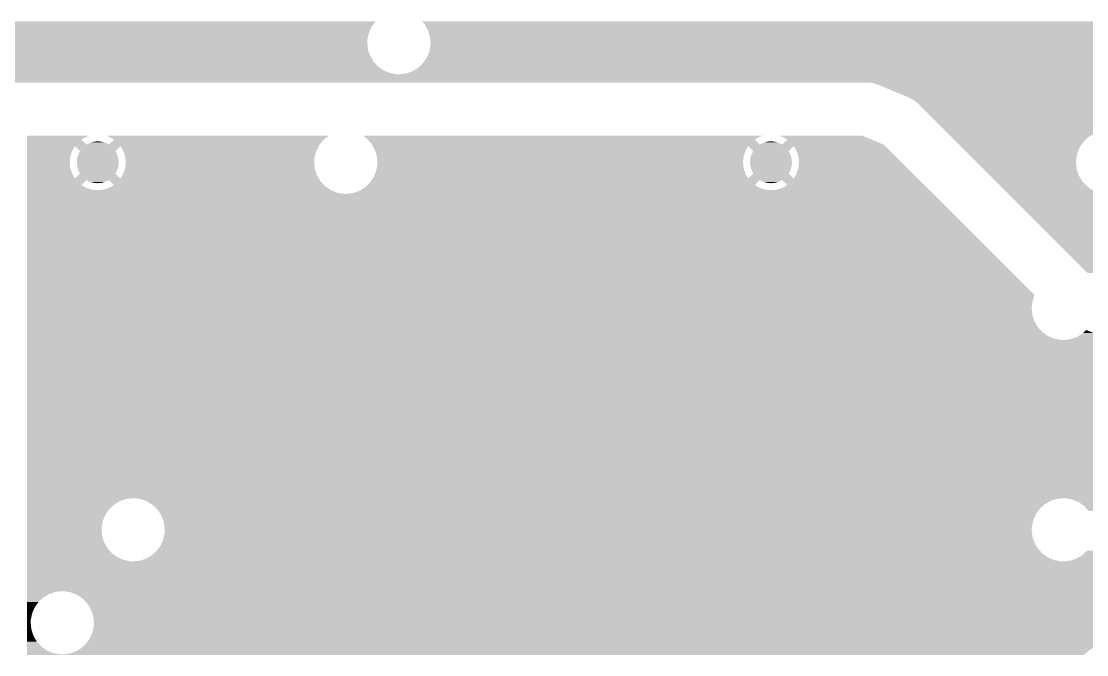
# Model space of a CAD drawing. Extents: x 295 to 953, y 10 to 290.
# Drawn here: x 571.97 to 607.1, y 238.19 to 259.08 of the extents above; entities that cross this region are included whole.
import ezdxf

# ---------------------------------------------------------------- set-up
doc = ezdxf.new("R2010")
doc.units = 0
doc.header["$LTSCALE"] = 5
doc.header["$MEASUREMENT"] = 0
doc.layers.add('PWR', color=7, linetype='CONTINUOUS')

msp = doc.modelspace()

# ---------------------------------------------------------------- linework, layer by layer
at = {"layer": 'PWR'}
for points in [[(563.392, 259.078), (563.393, 259.079), (583.656, 259.078), (583.656, 259.079)], [(563.392, 258.937), (563.392, 259.078), (583.552, 258.937), (583.656, 259.078)], [(563.412, 258.901), (563.392, 258.937), (583.525, 258.901), (583.552, 258.937)], [(585.191, 259.078), (585.191, 259.079), (648.648, 259.078), (648.648, 259.079)], [(585.239, 259.02), (585.191, 259.078), (648.605, 259.02), (648.648, 259.078)], [(585.242, 259.016), (585.239, 259.02), (617.173, 259.016), (617.253, 259.02)], [(585.25, 259.007), (585.242, 259.016), (617.093, 259.007), (617.173, 259.016)], [(585.261, 258.993), (585.25, 259.007), (617.014, 258.993), (617.093, 259.007)], [(585.263, 258.991), (585.261, 258.993), (617.002, 258.991), (617.014, 258.993)], [(585.272, 258.975), (585.263, 258.991), (616.936, 258.975), (617.002, 258.991)], [(585.285, 258.953), (585.272, 258.975), (616.859, 258.953), (616.936, 258.975)], [(585.301, 258.926), (585.285, 258.953), (616.783, 258.926), (616.859, 258.953)], [(585.319, 258.894), (585.301, 258.926), (616.709, 258.894), (616.783, 258.926)], [(563.467, 258.8), (563.412, 258.901), (583.479, 258.8), (583.525, 258.901)], [(563.5, 258.7), (563.467, 258.8), (583.434, 258.7), (583.479, 258.8)], [(563.536, 258.591), (563.5, 258.7), (583.41, 258.591), (583.434, 258.7)], [(563.547, 258.485), (563.536, 258.591), (583.387, 258.485), (583.41, 258.591)], [(585.34, 258.859), (585.319, 258.894), (616.637, 258.859), (616.709, 258.894)], [(585.363, 258.819), (585.34, 258.859), (616.567, 258.819), (616.637, 258.859)], [(585.374, 258.8), (585.363, 258.819), (616.539, 258.8), (616.567, 258.819)], [(585.382, 258.775), (585.374, 258.8), (616.5, 258.775), (616.539, 258.8)], [(585.386, 258.766), (585.382, 258.775), (616.487, 258.766), (616.5, 258.775)], [(585.443, 258.591), (585.386, 258.766), (616.662, 258.591), (616.487, 258.766)], [(585.451, 258.517), (585.443, 258.591), (616.735, 258.517), (616.662, 258.591)], [(563.531, 258.153), (563.547, 258.217), (583.404, 258.153), (583.397, 258.217)], [(563.559, 258.372), (563.547, 258.485), (583.381, 258.372), (583.387, 258.485)], [(563.547, 258.217), (563.559, 258.372), (583.397, 258.217), (583.381, 258.372)], [(585.438, 258.158), (585.453, 258.232), (616.007, 258.158), (616.039, 258.232)], [(585.455, 258.481), (585.451, 258.517), (626.889, 258.481), (626.952, 258.517)], [(585.453, 258.232), (585.462, 258.28), (616.039, 258.232), (616.063, 258.28)], [(585.459, 258.439), (585.455, 258.481), (626.844, 258.439), (626.889, 258.481)], [(585.466, 258.373), (585.459, 258.439), (616.116, 258.373), (616.16, 258.439)], [(585.462, 258.28), (585.463, 258.303), (616.063, 258.28), (616.075, 258.303)], [(585.463, 258.303), (585.466, 258.372), (616.075, 258.303), (616.115, 258.372)], [(585.466, 258.372), (585.466, 258.373), (616.115, 258.372), (616.116, 258.373)], [(563.392, 257.807), (563.461, 257.943), (583.553, 257.807), (583.473, 257.943)], [(563.461, 257.943), (563.492, 258.003), (583.473, 257.943), (583.453, 258.003)], [(563.492, 258.003), (563.531, 258.153), (583.453, 258.003), (583.404, 258.153)], [(585.325, 257.85), (585.333, 257.861), (615.922, 257.85), (615.924, 257.861)], [(585.333, 257.861), (585.362, 257.928), (615.924, 257.861), (615.936, 257.928)], [(585.362, 257.928), (585.395, 258.006), (615.936, 257.928), (615.955, 258.006)], [(585.395, 258.006), (585.42, 258.064), (615.955, 258.006), (615.973, 258.064)], [(585.42, 258.064), (585.424, 258.083), (615.973, 258.064), (615.979, 258.083)], [(585.424, 258.083), (585.438, 258.158), (615.979, 258.083), (616.007, 258.158)], [(563.392, 257.806), (563.392, 257.807), (583.553, 257.806), (583.553, 257.807)], [(563.392, 257.753), (563.392, 257.806), (583.584, 257.753), (583.553, 257.806)], [(563.392, 257.59), (563.392, 257.753), (583.733, 257.59), (583.584, 257.753)], [(563.392, 257.463), (563.392, 257.59), (583.913, 257.463), (583.733, 257.59)], [(584.901, 257.45), (585.037, 257.529), (615.92, 257.45), (615.911, 257.529)], [(585.037, 257.529), (585.042, 257.532), (615.911, 257.529), (615.911, 257.532)], [(585.042, 257.532), (585.127, 257.609), (615.911, 257.532), (615.906, 257.609)], [(585.127, 257.609), (585.205, 257.681), (615.906, 257.609), (615.907, 257.681)], [(585.205, 257.681), (585.211, 257.69), (615.907, 257.681), (615.907, 257.69)], [(585.211, 257.69), (585.268, 257.77), (615.907, 257.69), (615.912, 257.77)], [(585.268, 257.77), (585.325, 257.85), (615.912, 257.77), (615.922, 257.85)], [(563.392, 257.376), (563.392, 257.463), (584.115, 257.376), (583.913, 257.463)], [(563.392, 257.333), (563.392, 257.376), (584.332, 257.333), (584.115, 257.376)], [(563.392, 257.329), (563.392, 257.333), (584.424, 257.329), (584.332, 257.333)], [(563.392, 257.292), (563.392, 257.329), (615.951, 257.292), (615.943, 257.329)], [(563.392, 257.215), (563.392, 257.292), (615.974, 257.215), (615.951, 257.292)], [(563.392, 257.14), (563.392, 257.215), (616.001, 257.14), (615.974, 257.215)], [(584.424, 257.329), (584.643, 257.352), (615.943, 257.329), (615.937, 257.352)], [(584.643, 257.352), (584.698, 257.37), (615.937, 257.352), (615.933, 257.37)], [(584.698, 257.37), (584.852, 257.421), (615.933, 257.37), (615.924, 257.421)], [(584.852, 257.421), (584.901, 257.45), (615.924, 257.421), (615.92, 257.45)], [(563.392, 257.066), (563.392, 257.14), (616.032, 257.066), (616.001, 257.14)], [(563.392, 257.057), (563.392, 257.066), (616.036, 257.057), (616.032, 257.066)], [(600.025, 257.045), (599.881, 257.057), (616.042, 257.045), (616.036, 257.057)], [(600.204, 256.994), (600.025, 257.045), (616.068, 256.994), (616.042, 257.045)], [(600.219, 256.989), (600.204, 256.994), (616.07, 256.989), (616.068, 256.994)], [(600.376, 256.924), (600.219, 256.989), (616.107, 256.924), (616.07, 256.989)], [(600.537, 256.857), (600.376, 256.924), (616.151, 256.857), (616.107, 256.924)], [(600.569, 256.844), (600.537, 256.857), (616.16, 256.844), (616.151, 256.857)], [(600.755, 256.766), (600.569, 256.844), (626.951, 256.766), (626.841, 256.844)], [(601.254, 256.557), (600.755, 256.766), (616.527, 256.557), (616.735, 256.766)], [(601.331, 256.517), (601.254, 256.557), (616.487, 256.517), (616.527, 256.557)], [(601.376, 256.494), (601.331, 256.517), (616.521, 256.494), (616.487, 256.517)], [(601.403, 256.473), (601.376, 256.494), (616.554, 256.473), (616.521, 256.494)], [(601.455, 256.432), (601.403, 256.473), (616.623, 256.432), (616.554, 256.473)], [(601.501, 256.396), (601.455, 256.432), (616.694, 256.396), (616.623, 256.432)], [(601.535, 256.369), (601.501, 256.396), (616.756, 256.369), (616.694, 256.396)], [(601.54, 256.363), (601.535, 256.369), (616.768, 256.363), (616.756, 256.369)], [(601.568, 256.335), (601.54, 256.363), (616.843, 256.335), (616.768, 256.363)], [(601.592, 256.312), (601.568, 256.335), (616.92, 256.312), (616.843, 256.335)], [(601.611, 256.293), (601.592, 256.312), (616.998, 256.293), (616.92, 256.312)], [(601.625, 256.279), (601.611, 256.293), (617.077, 256.279), (616.998, 256.293)], [(601.635, 256.269), (601.625, 256.279), (617.156, 256.269), (617.077, 256.279)], [(601.64, 256.264), (601.635, 256.269), (617.237, 256.264), (617.156, 256.269)], [(601.64, 256.263), (601.64, 256.264), (617.317, 256.263), (617.237, 256.264)], [(602.434, 255.471), (601.64, 256.263), (844.393, 255.471), (844.393, 256.263)], [(602.457, 255.448), (602.434, 255.471), (607.572, 255.448), (607.792, 255.471)], [(602.526, 255.379), (602.457, 255.448), (607.363, 255.379), (607.572, 255.448)], [(572.155, 255.304), (572.156, 255.305), (574.209, 255.304), (574.209, 255.305)], [(572.155, 255.283), (572.155, 255.304), (574.152, 255.283), (574.209, 255.304)], [(572.155, 255.257), (572.155, 255.283), (574.092, 255.257), (574.152, 255.283)], [(572.155, 255.227), (572.155, 255.257), (574.034, 255.227), (574.092, 255.257)], [(572.155, 255.192), (572.155, 255.227), (573.979, 255.192), (574.034, 255.227)], [(572.155, 255.177), (572.155, 255.192), (573.958, 255.177), (573.979, 255.192)], [(572.155, 255.011), (572.155, 255.177), (574.124, 255.011), (573.958, 255.177)], [(574.174, 255.04), (574.208, 255.056), (574.811, 255.04), (574.775, 255.056)], [(574.208, 255.056), (574.226, 255.064), (574.775, 255.056), (574.76, 255.064)], [(574.226, 255.064), (574.261, 255.078), (574.76, 255.064), (574.722, 255.078)], [(574.261, 255.078), (574.28, 255.084), (574.722, 255.078), (574.706, 255.084)], [(574.28, 255.084), (574.315, 255.095), (574.706, 255.084), (574.668, 255.095)], [(574.315, 255.095), (574.335, 255.099), (574.668, 255.095), (574.652, 255.099)], [(574.335, 255.099), (574.37, 255.107), (574.652, 255.099), (574.611, 255.107)], [(574.37, 255.107), (574.392, 255.11), (574.611, 255.107), (574.596, 255.11)], [(574.392, 255.11), (574.426, 255.115), (574.596, 255.11), (574.553, 255.115)], [(574.426, 255.115), (574.454, 255.116), (574.553, 255.115), (574.54, 255.116)], [(574.454, 255.116), (574.483, 255.118), (574.54, 255.116), (574.483, 255.118)], [(574.774, 255.304), (574.774, 255.305), (582.104, 255.304), (582.104, 255.305)], [(574.794, 255.298), (574.774, 255.304), (582.097, 255.298), (582.104, 255.304)], [(574.855, 255.274), (574.794, 255.298), (582.067, 255.274), (582.097, 255.298)], [(574.915, 255.246), (574.855, 255.274), (582.033, 255.246), (582.067, 255.274)], [(574.86, 255.011), (575.014, 255.165), (581.809, 255.011), (581.933, 255.165)], [(574.972, 255.214), (574.915, 255.246), (581.993, 255.214), (582.033, 255.246)], [(575.026, 255.177), (574.972, 255.214), (581.948, 255.177), (581.993, 255.214)], [(575.014, 255.165), (575.026, 255.177), (581.933, 255.165), (581.948, 255.177)], [(583.238, 255.304), (583.238, 255.305), (596.409, 255.304), (596.409, 255.305)], [(583.264, 255.283), (583.238, 255.304), (596.352, 255.283), (596.409, 255.304)], [(583.299, 255.257), (583.264, 255.283), (596.292, 255.257), (596.352, 255.283)], [(583.339, 255.227), (583.299, 255.257), (596.234, 255.227), (596.292, 255.257)], [(583.361, 255.21), (583.339, 255.227), (596.207, 255.21), (596.234, 255.227)], [(583.378, 255.192), (583.361, 255.21), (596.178, 255.192), (596.207, 255.21)], [(583.391, 255.177), (583.378, 255.192), (596.158, 255.177), (596.178, 255.192)], [(583.51, 255.047), (583.391, 255.177), (596.288, 255.047), (596.158, 255.177)], [(583.531, 255.011), (583.51, 255.047), (596.324, 255.011), (596.288, 255.047)], [(596.374, 255.04), (596.408, 255.056), (597.011, 255.04), (596.975, 255.056)], [(596.408, 255.056), (596.426, 255.064), (596.975, 255.056), (596.959, 255.064)], [(596.426, 255.064), (596.46, 255.078), (596.959, 255.064), (596.922, 255.078)], [(596.46, 255.078), (596.479, 255.084), (596.922, 255.078), (596.906, 255.084)], [(596.479, 255.084), (596.514, 255.095), (596.906, 255.084), (596.867, 255.095)], [(596.514, 255.095), (596.534, 255.099), (596.867, 255.095), (596.851, 255.099)], [(596.534, 255.099), (596.57, 255.107), (596.851, 255.099), (596.811, 255.107)], [(596.57, 255.107), (596.591, 255.11), (596.811, 255.107), (596.796, 255.11)], [(596.591, 255.11), (596.626, 255.115), (596.796, 255.11), (596.753, 255.115)], [(596.626, 255.115), (596.654, 255.116), (596.753, 255.115), (596.739, 255.116)], [(596.654, 255.116), (596.683, 255.118), (596.739, 255.116), (596.683, 255.118)], [(596.973, 255.304), (596.974, 255.305), (599.708, 255.304), (599.706, 255.305)], [(596.994, 255.298), (596.973, 255.304), (599.723, 255.298), (599.708, 255.304)], [(597.055, 255.274), (596.994, 255.298), (599.78, 255.274), (599.723, 255.298)], [(597.114, 255.246), (597.055, 255.274), (599.847, 255.246), (599.78, 255.274)], [(597.06, 255.011), (597.226, 255.177), (600.408, 255.011), (600.01, 255.177)], [(597.171, 255.214), (597.114, 255.246), (599.924, 255.214), (599.847, 255.246)], [(597.226, 255.177), (597.171, 255.214), (600.01, 255.177), (599.924, 255.214)], [(602.637, 255.268), (602.526, 255.379), (607.173, 255.268), (607.363, 255.379)], [(602.787, 255.119), (602.637, 255.268), (607.01, 255.119), (607.173, 255.268)], [(602.967, 254.939), (602.787, 255.119), (606.882, 254.939), (607.01, 255.119)], [(572.155, 254.994), (572.155, 255.011), (581.795, 254.994), (581.809, 255.011)], [(572.155, 254.963), (572.155, 254.994), (581.779, 254.963), (581.795, 254.994)], [(572.155, 254.908), (572.155, 254.963), (573.707, 254.908), (573.743, 254.963)], [(572.155, 254.851), (572.155, 254.908), (573.675, 254.851), (573.707, 254.908)], [(572.155, 254.792), (572.155, 254.851), (573.647, 254.792), (573.675, 254.851)], [(572.155, 254.73), (572.155, 254.792), (573.623, 254.73), (573.647, 254.792)], [(572.155, 254.668), (572.155, 254.73), (573.604, 254.668), (573.623, 254.73)], [(573.909, 254.797), (573.743, 254.963), (575.075, 254.797), (575.241, 254.963)], [(573.84, 254.651), (573.857, 254.696), (575.144, 254.651), (575.127, 254.696)], [(573.857, 254.696), (573.861, 254.704), (575.127, 254.696), (575.124, 254.704)], [(573.861, 254.704), (573.881, 254.747), (575.124, 254.704), (575.103, 254.747)], [(573.881, 254.747), (573.886, 254.755), (575.103, 254.747), (575.099, 254.755)], [(573.886, 254.755), (573.909, 254.796), (575.099, 254.755), (575.075, 254.796)], [(573.909, 254.796), (573.909, 254.797), (575.075, 254.796), (575.075, 254.797)], [(574.124, 255.011), (574.157, 255.031), (574.86, 255.011), (574.826, 255.031)], [(574.157, 255.031), (574.174, 255.04), (574.826, 255.031), (574.811, 255.04)], [(575.267, 254.925), (575.241, 254.963), (581.76, 254.925), (581.779, 254.963)], [(575.3, 254.869), (575.267, 254.925), (581.732, 254.869), (581.76, 254.925)], [(575.329, 254.81), (575.3, 254.869), (581.702, 254.81), (581.732, 254.869)], [(575.335, 254.797), (575.329, 254.81), (581.695, 254.797), (581.702, 254.81)], [(575.354, 254.749), (575.335, 254.797), (581.683, 254.749), (581.695, 254.797)], [(575.375, 254.687), (575.354, 254.749), (581.667, 254.687), (581.683, 254.749)], [(583.534, 255.007), (583.531, 255.011), (600.418, 255.007), (600.408, 255.011)], [(583.56, 254.963), (583.534, 255.007), (600.463, 254.963), (600.418, 255.007)], [(583.592, 254.908), (583.56, 254.963), (595.907, 254.908), (595.943, 254.963)], [(583.622, 254.857), (583.592, 254.908), (595.878, 254.857), (595.907, 254.908)], [(583.624, 254.851), (583.622, 254.857), (595.874, 254.851), (595.878, 254.857)], [(583.643, 254.792), (583.624, 254.851), (595.846, 254.792), (595.874, 254.851)], [(583.663, 254.73), (583.643, 254.792), (595.823, 254.73), (595.846, 254.792)], [(583.684, 254.668), (583.663, 254.73), (595.803, 254.668), (595.823, 254.73)], [(596.109, 254.797), (595.943, 254.963), (597.275, 254.797), (597.441, 254.963)], [(596.04, 254.651), (596.056, 254.696), (597.344, 254.651), (597.327, 254.696)], [(596.056, 254.696), (596.06, 254.704), (597.327, 254.696), (597.323, 254.704)], [(596.06, 254.704), (596.081, 254.747), (597.323, 254.704), (597.303, 254.747)], [(596.081, 254.747), (596.085, 254.755), (597.303, 254.747), (597.299, 254.755)], [(596.085, 254.755), (596.109, 254.796), (597.299, 254.755), (597.275, 254.796)], [(596.109, 254.796), (596.109, 254.797), (597.275, 254.796), (597.275, 254.797)], [(596.324, 255.011), (596.357, 255.031), (597.06, 255.011), (597.026, 255.031)], [(596.357, 255.031), (596.374, 255.04), (597.026, 255.031), (597.011, 255.04)], [(597.466, 254.925), (597.441, 254.963), (600.5, 254.925), (600.463, 254.963)], [(597.5, 254.869), (597.466, 254.925), (600.557, 254.869), (600.5, 254.925)], [(597.529, 254.81), (597.5, 254.869), (600.615, 254.81), (600.557, 254.869)], [(597.554, 254.749), (597.529, 254.81), (600.676, 254.749), (600.615, 254.81)], [(597.575, 254.687), (597.554, 254.749), (600.738, 254.687), (600.676, 254.749)], [(603.169, 254.737), (602.967, 254.939), (606.795, 254.737), (606.882, 254.939)], [(603.386, 254.52), (603.169, 254.737), (606.753, 254.52), (606.795, 254.737)], [(572.155, 254.604), (572.155, 254.668), (573.589, 254.604), (573.604, 254.668)], [(572.155, 254.539), (572.155, 254.604), (573.579, 254.539), (573.589, 254.604)], [(572.155, 254.474), (572.155, 254.539), (573.573, 254.474), (573.579, 254.539)], [(572.155, 254.408), (572.155, 254.474), (573.572, 254.408), (573.573, 254.474)], [(572.155, 254.343), (572.155, 254.408), (573.576, 254.343), (573.572, 254.408)], [(572.155, 254.278), (572.155, 254.343), (573.584, 254.278), (573.576, 254.343)], [(573.803, 254.428), (573.804, 254.476), (575.182, 254.428), (575.18, 254.476)], [(573.805, 254.381), (573.803, 254.428), (575.18, 254.381), (575.182, 254.428)], [(573.804, 254.476), (573.805, 254.485), (575.18, 254.476), (575.179, 254.485)], [(573.805, 254.485), (573.811, 254.532), (575.179, 254.485), (575.173, 254.532)], [(573.805, 254.372), (573.805, 254.381), (575.179, 254.372), (575.18, 254.381)], [(573.811, 254.324), (573.805, 254.372), (575.174, 254.324), (575.179, 254.372)], [(573.811, 254.532), (573.812, 254.541), (575.173, 254.532), (575.172, 254.541)], [(573.812, 254.541), (573.822, 254.588), (575.172, 254.541), (575.162, 254.588)], [(573.822, 254.588), (573.824, 254.597), (575.162, 254.588), (575.161, 254.597)], [(573.824, 254.597), (573.837, 254.643), (575.161, 254.597), (575.147, 254.643)], [(573.837, 254.643), (573.84, 254.651), (575.147, 254.643), (575.144, 254.651)], [(575.391, 254.624), (575.375, 254.687), (581.65, 254.624), (581.667, 254.687)], [(575.399, 254.583), (575.391, 254.624), (581.64, 254.583), (581.65, 254.624)], [(575.403, 254.559), (575.399, 254.583), (581.638, 254.559), (581.64, 254.583)], [(575.41, 254.494), (575.403, 254.559), (581.633, 254.494), (581.638, 254.559)], [(575.406, 254.318), (575.411, 254.383), (581.64, 254.318), (581.633, 254.383)], [(575.412, 254.428), (575.41, 254.494), (581.628, 254.428), (581.633, 254.494)], [(575.411, 254.383), (575.412, 254.428), (581.633, 254.383), (581.628, 254.428)], [(583.69, 254.648), (583.684, 254.668), (595.799, 254.648), (595.803, 254.668)], [(583.695, 254.604), (583.69, 254.648), (595.789, 254.604), (595.799, 254.648)], [(583.702, 254.539), (583.695, 254.604), (595.778, 254.539), (595.789, 254.604)], [(583.709, 254.474), (583.702, 254.539), (595.773, 254.474), (595.778, 254.539)], [(583.714, 254.428), (583.709, 254.474), (595.772, 254.428), (595.773, 254.474)], [(583.71, 254.343), (583.713, 254.408), (595.776, 254.343), (595.772, 254.408)], [(583.71, 254.337), (583.71, 254.343), (595.776, 254.337), (595.776, 254.343)], [(583.713, 254.408), (583.714, 254.428), (595.772, 254.408), (595.772, 254.428)], [(596.002, 254.428), (596.004, 254.476), (597.381, 254.428), (597.379, 254.476)], [(596.004, 254.381), (596.002, 254.428), (597.379, 254.381), (597.381, 254.428)], [(596.004, 254.476), (596.005, 254.485), (597.379, 254.476), (597.379, 254.485)], [(596.005, 254.372), (596.004, 254.381), (597.378, 254.372), (597.379, 254.381)], [(596.005, 254.485), (596.01, 254.532), (597.379, 254.485), (597.373, 254.532)], [(596.011, 254.324), (596.005, 254.372), (597.373, 254.324), (597.378, 254.372)], [(596.01, 254.532), (596.012, 254.541), (597.373, 254.532), (597.372, 254.541)], [(596.012, 254.541), (596.021, 254.588), (597.372, 254.541), (597.362, 254.588)], [(596.021, 254.588), (596.024, 254.597), (597.362, 254.588), (597.36, 254.597)], [(596.024, 254.597), (596.037, 254.643), (597.36, 254.597), (597.347, 254.643)], [(596.037, 254.643), (596.04, 254.651), (597.347, 254.643), (597.344, 254.651)], [(597.591, 254.624), (597.575, 254.687), (600.802, 254.624), (600.738, 254.687)], [(597.603, 254.559), (597.591, 254.624), (600.867, 254.559), (600.802, 254.624)], [(597.61, 254.494), (597.603, 254.559), (600.932, 254.494), (600.867, 254.559)], [(597.605, 254.318), (597.611, 254.383), (601.108, 254.318), (601.043, 254.383)], [(597.612, 254.428), (597.61, 254.494), (600.998, 254.428), (600.932, 254.494)], [(597.611, 254.383), (597.612, 254.428), (601.043, 254.383), (600.998, 254.428)], [(603.478, 254.428), (603.386, 254.52), (606.749, 254.428), (606.753, 254.52)], [(603.698, 254.209), (603.478, 254.428), (606.772, 254.209), (606.749, 254.428)], [(572.155, 254.214), (572.155, 254.278), (573.597, 254.214), (573.584, 254.278)], [(572.155, 254.15), (572.155, 254.214), (573.615, 254.15), (573.597, 254.214)], [(572.155, 254.089), (572.155, 254.15), (573.637, 254.089), (573.615, 254.15)], [(572.155, 254.029), (572.155, 254.089), (573.663, 254.029), (573.637, 254.089)], [(572.155, 253.971), (572.155, 254.029), (573.694, 253.971), (573.663, 254.029)], [(573.743, 253.894), (573.909, 254.06), (575.241, 253.894), (575.075, 254.06)], [(573.812, 254.315), (573.811, 254.324), (575.172, 254.315), (575.174, 254.324)], [(573.822, 254.269), (573.812, 254.315), (575.163, 254.269), (575.172, 254.315)], [(573.824, 254.26), (573.822, 254.269), (575.16, 254.26), (575.163, 254.269)], [(573.837, 254.214), (573.824, 254.26), (575.147, 254.214), (575.16, 254.26)], [(573.84, 254.205), (573.837, 254.214), (575.144, 254.205), (575.147, 254.214)], [(573.857, 254.161), (573.84, 254.205), (575.127, 254.161), (575.144, 254.205)], [(573.86, 254.153), (573.857, 254.161), (575.124, 254.153), (575.127, 254.161)], [(573.881, 254.11), (573.86, 254.153), (575.103, 254.11), (575.124, 254.153)], [(573.885, 254.101), (573.881, 254.11), (575.099, 254.101), (575.103, 254.11)], [(573.909, 254.06), (573.885, 254.101), (575.075, 254.06), (575.099, 254.101)], [(575.277, 253.949), (575.306, 254), (581.75, 253.949), (581.72, 254)], [(575.306, 254), (575.31, 254.006), (581.72, 254), (581.718, 254.006)], [(575.31, 254.006), (575.338, 254.065), (581.718, 254.006), (581.699, 254.065)], [(575.338, 254.065), (575.361, 254.126), (581.699, 254.065), (581.679, 254.126)], [(575.361, 254.126), (575.381, 254.189), (581.679, 254.126), (581.658, 254.189)], [(575.381, 254.189), (575.385, 254.209), (581.658, 254.189), (581.651, 254.209)], [(575.385, 254.209), (575.395, 254.253), (581.651, 254.209), (581.647, 254.253)], [(575.395, 254.253), (575.406, 254.318), (581.647, 254.253), (581.64, 254.318)], [(583.603, 253.971), (583.628, 254.029), (595.894, 253.971), (595.863, 254.029)], [(583.628, 254.029), (583.654, 254.089), (595.863, 254.029), (595.837, 254.089)], [(583.654, 254.089), (583.667, 254.12), (595.837, 254.089), (595.825, 254.12)], [(583.667, 254.12), (583.673, 254.15), (595.825, 254.12), (595.815, 254.15)], [(583.673, 254.15), (583.686, 254.214), (595.815, 254.15), (595.797, 254.214)], [(583.686, 254.214), (583.698, 254.278), (595.797, 254.214), (595.784, 254.278)], [(583.698, 254.278), (583.71, 254.337), (595.784, 254.278), (595.776, 254.337)], [(595.943, 253.894), (596.109, 254.06), (597.441, 253.894), (597.275, 254.06)], [(596.012, 254.315), (596.011, 254.324), (597.371, 254.315), (597.373, 254.324)], [(596.021, 254.269), (596.012, 254.315), (597.362, 254.269), (597.371, 254.315)], [(596.023, 254.26), (596.021, 254.269), (597.36, 254.26), (597.362, 254.269)], [(596.037, 254.214), (596.023, 254.26), (597.347, 254.214), (597.36, 254.26)], [(596.039, 254.205), (596.037, 254.214), (597.344, 254.205), (597.347, 254.214)], [(596.057, 254.161), (596.039, 254.205), (597.327, 254.161), (597.344, 254.205)], [(596.06, 254.153), (596.057, 254.161), (597.323, 254.153), (597.327, 254.161)], [(596.081, 254.11), (596.06, 254.153), (597.303, 254.11), (597.323, 254.153)], [(596.085, 254.101), (596.081, 254.11), (597.298, 254.101), (597.303, 254.11)], [(596.109, 254.06), (596.085, 254.101), (597.275, 254.06), (597.298, 254.101)], [(597.477, 253.949), (597.509, 254.006), (601.478, 253.949), (601.421, 254.006)], [(597.509, 254.006), (597.537, 254.065), (601.421, 254.006), (601.361, 254.065)], [(597.537, 254.065), (597.561, 254.126), (601.361, 254.065), (601.3, 254.126)], [(597.561, 254.126), (597.58, 254.189), (601.3, 254.126), (601.237, 254.189)], [(597.58, 254.189), (597.595, 254.253), (601.237, 254.189), (601.173, 254.253)], [(597.595, 254.253), (597.605, 254.318), (601.173, 254.253), (601.108, 254.318)], [(603.907, 254), (603.698, 254.209), (606.841, 254), (606.772, 254.209)], [(604.098, 253.809), (603.907, 254), (606.952, 253.809), (606.841, 254)], [(572.155, 253.915), (572.155, 253.971), (573.729, 253.915), (573.694, 253.971)], [(572.155, 253.894), (572.155, 253.915), (573.743, 253.894), (573.729, 253.915)], [(572.155, 253.846), (572.155, 253.894), (581.811, 253.846), (581.782, 253.894)], [(572.155, 253.679), (572.155, 253.846), (573.958, 253.679), (574.124, 253.846)], [(572.155, 253.643), (572.155, 253.679), (574.013, 253.643), (573.958, 253.679)], [(572.155, 253.611), (572.155, 253.643), (574.07, 253.611), (574.013, 253.643)], [(574.158, 253.826), (574.124, 253.846), (574.827, 253.826), (574.86, 253.846)], [(574.173, 253.817), (574.158, 253.826), (574.81, 253.817), (574.827, 253.826)], [(574.209, 253.8), (574.173, 253.817), (574.776, 253.8), (574.81, 253.817)], [(574.225, 253.793), (574.209, 253.8), (574.758, 253.793), (574.776, 253.8)], [(574.262, 253.779), (574.225, 253.793), (574.724, 253.779), (574.758, 253.793)], [(574.278, 253.773), (574.262, 253.779), (574.705, 253.773), (574.724, 253.779)], [(574.317, 253.762), (574.278, 253.773), (574.67, 253.762), (574.705, 253.773)], [(574.332, 253.758), (574.317, 253.762), (574.65, 253.758), (574.67, 253.762)], [(574.373, 253.75), (574.332, 253.758), (574.614, 253.75), (574.65, 253.758)], [(574.388, 253.747), (574.373, 253.75), (574.592, 253.747), (574.614, 253.75)], [(574.431, 253.742), (574.388, 253.747), (574.558, 253.742), (574.592, 253.747)], [(574.445, 253.741), (574.431, 253.742), (574.53, 253.741), (574.558, 253.742)], [(574.501, 253.739), (574.445, 253.741), (574.501, 253.739), (574.53, 253.741)], [(574.896, 253.809), (574.86, 253.846), (581.832, 253.809), (581.811, 253.846)], [(575.026, 253.679), (574.896, 253.809), (581.951, 253.679), (581.832, 253.809)], [(574.95, 253.63), (574.977, 253.647), (582.004, 253.63), (581.981, 253.647)], [(574.977, 253.647), (575.006, 253.665), (581.981, 253.647), (581.964, 253.665)], [(575.006, 253.665), (575.026, 253.679), (581.964, 253.665), (581.951, 253.679)], [(575.241, 253.894), (575.277, 253.949), (581.782, 253.894), (581.75, 253.949)], [(583.314, 253.611), (583.349, 253.643), (596.269, 253.611), (596.212, 253.643)], [(583.349, 253.643), (583.388, 253.679), (596.212, 253.643), (596.157, 253.679)], [(583.388, 253.679), (583.452, 253.738), (596.157, 253.679), (596.216, 253.738)], [(583.452, 253.738), (583.529, 253.846), (596.216, 253.738), (596.324, 253.846)], [(583.529, 253.846), (583.563, 253.894), (601.581, 253.846), (601.533, 253.894)], [(583.563, 253.894), (583.578, 253.915), (595.943, 253.894), (595.928, 253.915)], [(583.578, 253.915), (583.58, 253.918), (595.928, 253.915), (595.927, 253.918)], [(583.58, 253.918), (583.603, 253.971), (595.927, 253.918), (595.894, 253.971)], [(596.358, 253.826), (596.324, 253.846), (597.027, 253.826), (597.06, 253.846)], [(596.373, 253.817), (596.358, 253.826), (597.009, 253.817), (597.027, 253.826)], [(596.409, 253.8), (596.373, 253.817), (596.976, 253.8), (597.009, 253.817)], [(596.424, 253.793), (596.409, 253.8), (596.958, 253.793), (596.976, 253.8)], [(596.462, 253.779), (596.424, 253.793), (596.923, 253.779), (596.958, 253.793)], [(596.477, 253.773), (596.462, 253.779), (596.904, 253.773), (596.923, 253.779)], [(596.516, 253.762), (596.477, 253.773), (596.869, 253.762), (596.904, 253.773)], [(596.532, 253.758), (596.516, 253.762), (596.849, 253.758), (596.869, 253.762)], [(596.572, 253.75), (596.532, 253.758), (596.814, 253.75), (596.849, 253.758)], [(596.588, 253.747), (596.572, 253.75), (596.792, 253.747), (596.814, 253.75)], [(596.631, 253.742), (596.588, 253.747), (596.758, 253.742), (596.792, 253.747)], [(596.644, 253.741), (596.631, 253.742), (596.73, 253.741), (596.758, 253.742)], [(596.701, 253.739), (596.644, 253.741), (596.701, 253.739), (596.73, 253.741)], [(597.226, 253.679), (597.06, 253.846), (601.748, 253.679), (601.581, 253.846)], [(597.15, 253.63), (597.205, 253.665), (601.797, 253.63), (601.762, 253.665)], [(597.205, 253.665), (597.226, 253.679), (601.762, 253.665), (601.748, 253.679)], [(597.441, 253.894), (597.477, 253.949), (601.533, 253.894), (601.478, 253.949)], [(604.261, 253.647), (604.098, 253.809), (607.101, 253.647), (606.952, 253.809)], [(604.388, 253.519), (604.261, 253.647), (607.281, 253.519), (607.101, 253.647)], [(572.155, 253.583), (572.155, 253.611), (574.129, 253.583), (574.07, 253.611)], [(572.155, 253.559), (572.155, 253.583), (574.19, 253.559), (574.129, 253.583)], [(572.155, 253.54), (572.155, 253.559), (574.253, 253.54), (574.19, 253.559)], [(572.155, 253.525), (572.155, 253.54), (574.317, 253.525), (574.253, 253.54)], [(572.155, 253.515), (572.155, 253.525), (574.381, 253.515), (574.317, 253.525)], [(572.155, 253.509), (572.155, 253.515), (574.447, 253.509), (574.381, 253.515)], [(572.155, 253.432), (572.155, 253.509), (582.363, 253.432), (582.185, 253.509)], [(572.155, 253.509), (572.155, 253.509), (574.512, 253.509), (574.447, 253.509)], [(572.155, 253.39), (572.155, 253.432), (582.579, 253.39), (582.363, 253.432)], [(572.155, 253.386), (572.155, 253.39), (582.671, 253.386), (582.579, 253.39)], [(572.155, 251.18), (572.155, 253.386), (604.251, 251.18), (602.042, 253.386)], [(574.512, 253.509), (574.578, 253.512), (582.185, 253.509), (582.176, 253.512)], [(574.578, 253.512), (574.631, 253.519), (582.176, 253.512), (582.16, 253.519)], [(574.631, 253.519), (574.643, 253.521), (582.16, 253.519), (582.158, 253.521)], [(574.643, 253.521), (574.707, 253.534), (582.158, 253.521), (582.14, 253.534)], [(574.707, 253.534), (574.77, 253.551), (582.14, 253.534), (582.115, 253.551)], [(574.77, 253.551), (574.832, 253.573), (582.115, 253.551), (582.084, 253.573)], [(574.832, 253.573), (574.892, 253.6), (582.084, 253.573), (582.047, 253.6)], [(574.892, 253.6), (574.95, 253.63), (582.047, 253.6), (582.004, 253.63)], [(582.671, 253.386), (582.89, 253.409), (602.042, 253.386), (602.019, 253.409)], [(582.89, 253.409), (583.1, 253.478), (602.019, 253.409), (601.95, 253.478)], [(583.1, 253.478), (583.152, 253.509), (601.95, 253.478), (601.919, 253.509)], [(583.152, 253.509), (583.154, 253.509), (596.712, 253.509), (596.646, 253.509)], [(583.154, 253.509), (583.163, 253.515), (596.646, 253.509), (596.581, 253.515)], [(583.163, 253.515), (583.181, 253.525), (596.581, 253.515), (596.516, 253.525)], [(583.181, 253.525), (583.206, 253.54), (596.516, 253.525), (596.452, 253.54)], [(583.206, 253.54), (583.239, 253.559), (596.452, 253.54), (596.39, 253.559)], [(583.239, 253.559), (583.279, 253.583), (596.39, 253.559), (596.329, 253.583)], [(583.279, 253.583), (583.29, 253.589), (596.329, 253.583), (596.316, 253.589)], [(583.29, 253.589), (583.314, 253.611), (596.316, 253.589), (596.269, 253.611)], [(596.712, 253.509), (596.777, 253.512), (601.919, 253.509), (601.915, 253.512)], [(596.777, 253.512), (596.842, 253.521), (601.915, 253.512), (601.907, 253.521)], [(596.842, 253.521), (596.907, 253.534), (601.907, 253.521), (601.894, 253.534)], [(596.907, 253.534), (596.97, 253.551), (601.894, 253.534), (601.876, 253.551)], [(596.97, 253.551), (597.032, 253.573), (601.876, 253.551), (601.854, 253.573)], [(597.032, 253.573), (597.092, 253.6), (601.854, 253.573), (601.828, 253.6)], [(597.092, 253.6), (597.15, 253.63), (601.828, 253.6), (601.797, 253.63)], [(604.476, 253.432), (604.388, 253.519), (607.483, 253.432), (607.281, 253.519)], [(604.518, 253.39), (604.476, 253.432), (607.7, 253.39), (607.483, 253.432)], [(604.522, 253.386), (604.518, 253.39), (607.792, 253.386), (607.7, 253.39)], [(604.556, 253.352), (604.522, 253.386), (684.89, 253.352), (684.896, 253.386)], [(604.648, 253.26), (604.556, 253.352), (684.886, 253.26), (684.89, 253.352)], [(604.868, 253.041), (604.648, 253.26), (684.909, 253.041), (684.886, 253.26)], [(605.077, 252.831), (604.868, 253.041), (684.978, 252.831), (684.909, 253.041)], [(605.268, 252.641), (605.077, 252.831), (685.089, 252.641), (684.978, 252.831)], [(605.431, 252.478), (605.268, 252.641), (685.238, 252.478), (685.089, 252.641)], [(605.49, 252.42), (605.431, 252.478), (685.321, 252.42), (685.238, 252.478)], [(605.491, 252.418), (605.49, 252.42), (685.323, 252.418), (685.321, 252.42)], [(605.558, 252.351), (605.491, 252.418), (685.418, 252.351), (685.323, 252.418)], [(605.645, 252.264), (605.558, 252.351), (685.62, 252.264), (685.418, 252.351)], [(605.687, 252.221), (605.645, 252.264), (685.836, 252.221), (685.62, 252.264)], [(605.691, 252.217), (605.687, 252.221), (685.928, 252.217), (685.836, 252.221)], [(605.801, 252.108), (605.691, 252.217), (779.134, 252.108), (779.181, 252.217)], [(606.016, 251.891), (605.801, 252.108), (779.092, 251.891), (779.134, 252.108)], [(606.108, 251.8), (606.016, 251.891), (779.088, 251.8), (779.092, 251.891)], [(606.326, 251.58), (606.108, 251.8), (779.111, 251.58), (779.088, 251.8)], [(606.535, 251.371), (606.326, 251.58), (779.18, 251.371), (779.111, 251.58)], [(572.155, 250.044), (572.155, 251.18), (605.383, 250.044), (604.251, 251.18)], [(606.725, 251.181), (606.535, 251.371), (779.291, 251.181), (779.18, 251.371)], [(606.887, 251.018), (606.725, 251.181), (779.44, 251.018), (779.291, 251.181)], [(607.014, 250.89), (606.887, 251.018), (779.62, 250.89), (779.44, 251.018)], [(607.101, 250.803), (607.014, 250.89), (779.822, 250.803), (779.62, 250.89)], [(607.126, 250.778), (607.101, 250.803), (779.949, 250.778), (779.822, 250.803)], [(572.155, 250.043), (572.155, 250.044), (605.383, 250.043), (605.383, 250.044)], [(572.155, 249.834), (572.155, 250.043), (605.313, 249.834), (605.383, 250.043)], [(572.155, 249.609), (572.155, 249.834), (605.288, 249.609), (605.313, 249.834)], [(572.155, 249.39), (572.155, 249.609), (605.312, 249.39), (605.288, 249.609)], [(572.155, 249.18), (572.155, 249.39), (605.38, 249.18), (605.312, 249.39)], [(572.155, 248.99), (572.155, 249.18), (605.492, 248.99), (605.38, 249.18)], [(572.155, 248.827), (572.155, 248.99), (605.641, 248.827), (605.492, 248.99)], [(572.155, 248.7), (572.155, 248.827), (605.82, 248.7), (605.641, 248.827)], [(606.76, 248.658), (606.886, 248.732), (659.493, 248.658), (659.493, 248.732)], [(606.887, 248.732), (606.906, 248.744), (607.663, 248.732), (607.523, 248.744)], [(606.906, 248.744), (606.95, 248.769), (607.523, 248.744), (607.432, 248.769)], [(606.95, 248.769), (606.983, 248.799), (607.432, 248.769), (607.329, 248.799)], [(606.983, 248.799), (607.092, 248.896), (607.329, 248.799), (607.093, 248.896)], [(572.155, 248.613), (572.155, 248.7), (606.023, 248.613), (605.82, 248.7)], [(572.155, 248.57), (572.155, 248.613), (606.239, 248.57), (606.023, 248.613)], [(572.155, 248.566), (572.155, 248.57), (606.331, 248.566), (606.239, 248.57)], [(572.155, 247.418), (572.155, 248.566), (659.493, 247.418), (659.493, 248.566)], [(606.331, 248.566), (606.55, 248.589), (659.493, 248.566), (659.493, 248.589)], [(606.55, 248.589), (606.76, 248.658), (659.493, 248.589), (659.493, 248.658)], [(572.155, 243.349), (572.155, 247.418), (659.493, 243.349), (659.493, 247.418)], [(572.155, 243.326), (572.155, 243.349), (575.441, 243.326), (575.661, 243.349)], [(572.155, 243.257), (572.155, 243.326), (575.232, 243.257), (575.441, 243.326)], [(572.155, 243.146), (572.155, 243.257), (575.042, 243.146), (575.232, 243.257)], [(572.155, 242.997), (572.155, 243.146), (574.879, 242.997), (575.042, 243.146)], [(575.752, 243.345), (575.661, 243.349), (606.293, 243.345), (606.331, 243.349)], [(575.85, 243.326), (575.752, 243.345), (606.112, 243.326), (606.293, 243.345)], [(575.969, 243.302), (575.85, 243.326), (606.041, 243.302), (606.112, 243.326)], [(576.075, 243.257), (575.969, 243.302), (605.902, 243.257), (606.041, 243.302)], [(576.171, 243.215), (576.075, 243.257), (605.832, 243.215), (605.902, 243.257)], [(576.27, 243.146), (576.171, 243.215), (605.712, 243.146), (605.832, 243.215)], [(576.351, 243.088), (576.27, 243.146), (605.649, 243.088), (605.712, 243.146)], [(606.423, 243.345), (606.331, 243.349), (659.493, 243.345), (659.493, 243.349)], [(606.639, 243.302), (606.423, 243.345), (659.493, 243.302), (659.493, 243.345)], [(606.842, 243.215), (606.639, 243.302), (659.493, 243.215), (659.493, 243.302)], [(607.021, 243.088), (606.842, 243.215), (659.493, 243.088), (659.493, 243.215)], [(572.155, 242.817), (572.155, 242.997), (574.751, 242.817), (574.879, 242.997)], [(572.155, 242.614), (572.155, 242.817), (574.664, 242.614), (574.751, 242.817)], [(576.434, 242.997), (576.351, 243.088), (605.55, 242.997), (605.649, 243.088)], [(576.5, 242.925), (576.434, 242.997), (605.499, 242.925), (605.55, 242.997)], [(576.563, 242.817), (576.5, 242.925), (605.422, 242.817), (605.499, 242.925)], [(576.611, 242.735), (576.563, 242.817), (605.387, 242.735), (605.422, 242.817)], [(607.17, 242.925), (607.021, 243.088), (659.493, 242.925), (659.493, 243.088)], [(572.155, 242.398), (572.155, 242.614), (574.622, 242.398), (574.664, 242.614)], [(572.155, 242.306), (572.155, 242.398), (574.618, 242.306), (574.622, 242.398)], [(576.651, 242.614), (576.611, 242.735), (605.335, 242.614), (605.387, 242.735)], [(576.68, 242.525), (576.651, 242.614), (605.317, 242.525), (605.335, 242.614)], [(576.694, 242.398), (576.68, 242.525), (605.292, 242.398), (605.317, 242.525)], [(576.703, 242.306), (576.694, 242.398), (605.288, 242.306), (605.292, 242.398)], [(572.155, 242.087), (572.155, 242.306), (574.641, 242.087), (574.618, 242.306)], [(572.155, 241.878), (572.155, 242.087), (574.71, 241.878), (574.641, 242.087)], [(576.657, 241.998), (576.674, 242.087), (605.341, 241.998), (605.312, 242.087)], [(576.674, 242.087), (576.699, 242.214), (605.312, 242.087), (605.298, 242.214)], [(576.699, 242.214), (576.703, 242.306), (605.298, 242.214), (605.288, 242.306)], [(572.155, 241.687), (572.155, 241.878), (574.821, 241.687), (574.71, 241.878)], [(576.493, 241.687), (576.57, 241.796), (605.492, 241.687), (605.428, 241.796)], [(576.57, 241.796), (576.605, 241.878), (605.428, 241.796), (605.38, 241.878)], [(576.605, 241.878), (576.657, 241.998), (605.38, 241.878), (605.341, 241.998)], [(572.155, 241.525), (572.155, 241.687), (574.97, 241.525), (574.821, 241.687)], [(572.155, 241.397), (572.155, 241.525), (575.15, 241.397), (574.97, 241.525)], [(572.155, 241.31), (572.155, 241.397), (575.352, 241.31), (575.15, 241.397)], [(575.951, 241.31), (576.089, 241.356), (606.023, 241.31), (605.917, 241.356)], [(576.089, 241.356), (576.16, 241.397), (605.917, 241.356), (605.82, 241.397)], [(576.16, 241.397), (576.279, 241.467), (605.82, 241.397), (605.722, 241.467)], [(576.279, 241.467), (576.343, 241.525), (605.722, 241.467), (605.641, 241.525)], [(576.343, 241.525), (576.442, 241.616), (605.641, 241.525), (605.557, 241.616)], [(576.442, 241.616), (576.493, 241.687), (605.557, 241.616), (605.492, 241.687)], [(606.55, 241.287), (606.76, 241.356), (659.493, 241.287), (659.493, 241.356)], [(606.76, 241.356), (606.95, 241.467), (659.493, 241.356), (659.493, 241.467)], [(606.95, 241.467), (607.113, 241.616), (659.493, 241.467), (659.493, 241.616)], [(572.155, 241.268), (572.155, 241.31), (575.569, 241.268), (575.352, 241.31)], [(572.155, 241.263), (572.155, 241.268), (575.661, 241.263), (575.569, 241.268)], [(572.155, 240.282), (572.155, 241.263), (659.493, 240.282), (659.493, 241.263)], [(575.661, 241.263), (575.699, 241.268), (606.331, 241.263), (606.239, 241.268)], [(575.699, 241.268), (575.88, 241.287), (606.239, 241.268), (606.141, 241.287)], [(575.88, 241.287), (575.951, 241.31), (606.141, 241.287), (606.023, 241.31)], [(606.331, 241.263), (606.55, 241.287), (659.493, 241.263), (659.493, 241.287)], [(572.155, 240.259), (572.155, 240.282), (573.105, 240.259), (573.324, 240.282)], [(572.155, 240.19), (572.155, 240.259), (572.895, 240.19), (573.105, 240.259)], [(572.155, 240.078), (572.155, 240.19), (572.705, 240.078), (572.895, 240.19)], [(572.155, 239.93), (572.155, 240.078), (572.542, 239.93), (572.705, 240.078)], [(573.416, 240.278), (573.324, 240.282), (659.493, 240.278), (659.493, 240.282)], [(573.632, 240.235), (573.416, 240.278), (659.493, 240.235), (659.493, 240.278)], [(573.834, 240.148), (573.632, 240.235), (659.493, 240.148), (659.493, 240.235)], [(574.014, 240.021), (573.834, 240.148), (659.493, 240.021), (659.493, 240.148)], [(574.163, 239.858), (574.014, 240.021), (659.493, 239.858), (659.493, 240.021)], [(572.155, 239.75), (572.155, 239.93), (572.415, 239.75), (572.542, 239.93)], [(572.155, 239.547), (572.155, 239.75), (572.328, 239.547), (572.415, 239.75)], [(574.274, 239.668), (574.163, 239.858), (659.493, 239.668), (659.493, 239.858)], [(574.343, 239.458), (574.274, 239.668), (659.493, 239.458), (659.493, 239.668)], [(572.155, 239.331), (572.155, 239.547), (572.285, 239.331), (572.328, 239.547)], [(572.155, 239.239), (572.155, 239.331), (572.281, 239.239), (572.285, 239.331)], [(572.155, 239.02), (572.155, 239.239), (572.304, 239.02), (572.281, 239.239)], [(574.367, 239.239), (574.343, 239.458), (659.493, 239.239), (659.493, 239.458)], [(574.362, 239.147), (574.367, 239.239), (659.493, 239.147), (659.493, 239.239)], [(572.155, 238.811), (572.155, 239.02), (572.373, 238.811), (572.304, 239.02)], [(574.233, 238.729), (574.32, 238.931), (659.493, 238.729), (659.493, 238.931)], [(574.32, 238.931), (574.362, 239.147), (659.493, 238.931), (659.493, 239.147)], [(572.155, 238.62), (572.155, 238.811), (572.484, 238.62), (572.373, 238.811)], [(572.155, 238.458), (572.155, 238.62), (572.633, 238.458), (572.484, 238.62)], [(574.084, 238.529), (574.105, 238.549), (659.493, 238.529), (659.493, 238.549)], [(574.105, 238.549), (574.233, 238.729), (659.493, 238.549), (659.493, 238.729)], [(572.155, 238.33), (572.155, 238.458), (572.813, 238.33), (572.633, 238.458)], [(572.155, 238.243), (572.155, 238.33), (573.016, 238.243), (572.813, 238.33)], [(572.155, 238.2), (572.155, 238.243), (573.232, 238.2), (573.016, 238.243)], [(572.155, 238.196), (572.155, 238.2), (573.324, 238.196), (573.232, 238.2)], [(572.155, 238.177), (572.155, 238.196), (607.01, 238.177), (607.031, 238.196)], [(573.324, 238.196), (573.543, 238.22), (607.031, 238.196), (607.057, 238.22)], [(573.543, 238.22), (573.752, 238.289), (607.057, 238.22), (607.132, 238.289)], [(573.752, 238.289), (573.816, 238.326), (607.132, 238.289), (607.173, 238.326)], [(573.816, 238.326), (573.943, 238.4), (607.173, 238.326), (607.299, 238.4)], [(573.943, 238.4), (573.983, 238.437), (607.299, 238.4), (607.363, 238.437)], [(573.983, 238.437), (574.059, 238.506), (607.363, 238.437), (607.572, 238.506)], [(574.059, 238.506), (574.084, 238.529), (607.572, 238.506), (607.792, 238.529)]]:
    msp.add_solid(points, dxfattribs=at)

doc.saveas('drawing.dxf')
